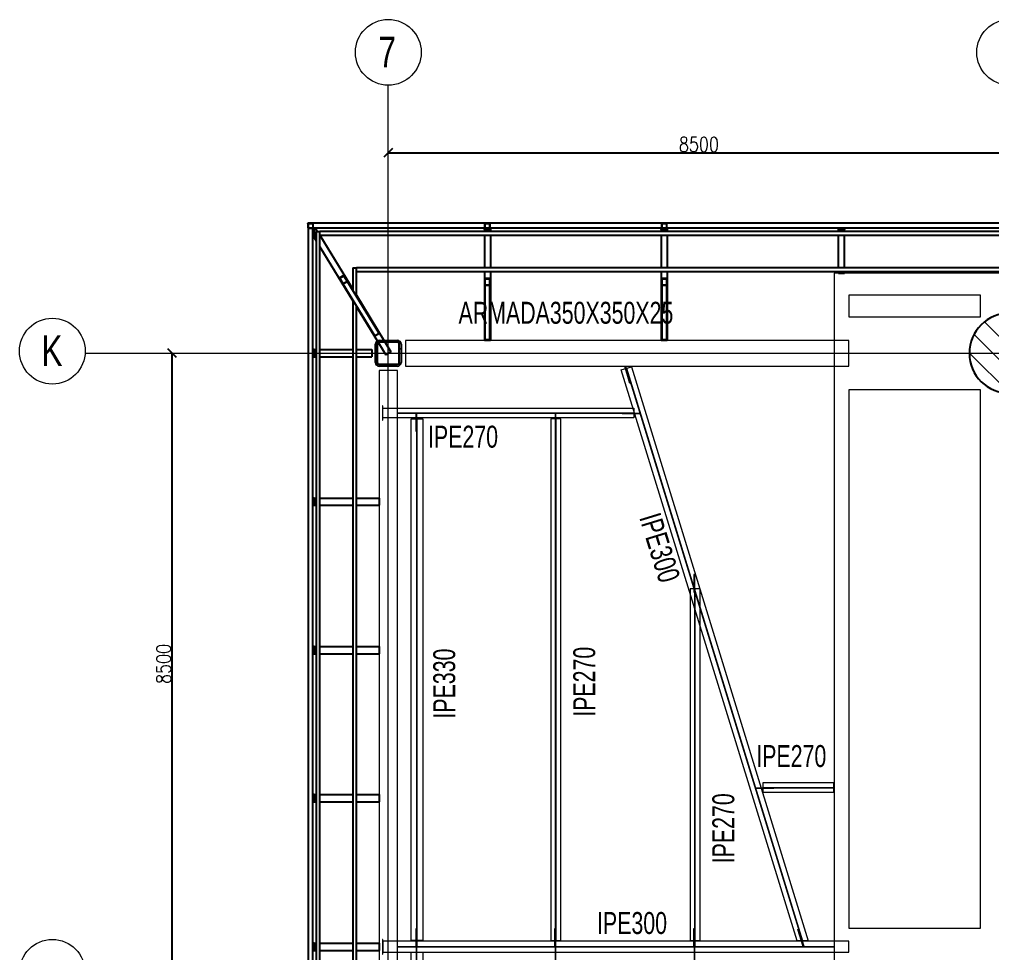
# Model space of a CAD drawing. Header units: millimetres. Extents: x -899 to 76352, y -21218 to 30068.
# Drawn here: x -899 to 12399, y 17300 to 30068 of the extents above; entities that cross this region are included whole.
import ezdxf

# ---------------------------------------------------------------- set-up
doc = ezdxf.new("R2010")
doc.units = ezdxf.units.MM
doc.header["$LTSCALE"] = 0.9
doc.linetypes.add('Grid Line', pattern=[3.33375, 1.905, -0.47625, 0.47625, -0.47625])
for name, color, linetype, lineweight in [('0-2', 250, 'Continuous', 5), ('A_ALMA', 255, 'Continuous', 5), ('E_COLUMNAS', 1, 'Continuous', 18), ('E_COLUMNAS-1', 254, 'Continuous', 25), ('E_COLUMNAS-2', 1, 'Continuous', 9), ('E_COLUMNAS-3', 1, 'Continuous', 35), ('E_COLUMNAS-4', 1, 'Continuous', 25), ('E_EJES', 8, 'Continuous', 9), ('E_EJES-1', 8, 'Grid Line', 9), ('E_TEXTO', 3, 'Continuous', 9), ('E_VIGAS', 5, 'Continuous', 9), ('E_VIGAS-1', 5, 'Continuous', 25), ('E_VIGAS-2', 10, 'Continuous', 25), ('E_VIGAS-3', 5, 'Continuous', 25), ('P-PLATINA', 6, 'Continuous', 15), ('S-COLS-HDLN-1', 52, 'Continuous', 9), ('VIGAS_HCB', 253, 'Continuous', 15)]:
    doc.layers.add(name, color=color, linetype=linetype, lineweight=lineweight)
doc.layers.add('COTAS', color=8, linetype='Continuous')
doc.styles.add('Arial Narrow', font='', dxfattribs={"width": 0.85, "height": 0.3})
doc.styles.add('CNI_COTAS', font='romans.shx', dxfattribs={"width": 0.8})
doc.styles.add('Swis721 LtCn BT', font='swisscl.ttf', dxfattribs={"height": 0.42})
doc.styles.get('Arial Narrow').set_extended_font_data('Arial Narrow')
doc.dimstyles.new('1.5', dxfattribs={"dimscale": 0, "dimtxt": 200, "dimasz": 120, "dimexe": 4, "dimexo": 4, "dimgap": 15, "dimtad": 1, "dimdec": 0, "dimzin": 4, "dimdsep": 46, "dimtxsty": 'CNI_COTAS', "dimblk": 'OBLIQUE', "dimcen": -0.09, "dimclrd": 256, "dimclrt": 3, "dimadec": 0, "dimazin": 0, "dimtfac": 1, "dimtdec": 0, "dimtmove": 2, "dimatfit": 0, "dimldrblk": 'OBLIQUE', "dimfxl": 0.05, "dimtolj": 1, "dimtzin": 0, "dimarcsym": 0})
pattern_1 = [(45, (0, 0), (-0.3768879, 0.3768879), []), (45, (0, 0.571), (-0.3768879, 0.3768879), [])]

# ---------------------------------------------------------------- blocks, each defined once
blk = doc.blocks.new('EST_SFM_VIGA-METALICA-SECCION-C - EST_SFM_VIGA-METALICA-UPN160-1604346-PLANTA TIPO PISO 18 A PISO 23')
at = {"layer": 'E_VIGAS-1'}
for p, q in [((-35.18, 0.012), (-35.18, 0.018)), ((-35.174, 0.018), (-35.18, 0.018)), ((-32.755, 0.018), (-35.116, 0.018)), ((-30.335, 0.018), (-32.697, 0.018)), ((30.11, 0.018), (-30.277, 0.018)), ((-35.178, -0.047), (-35.112, -0.047)), ((-35.11, -0.047), (-32.761, -0.047)), ((-32.76, -0.047), (-32.693, -0.047)), ((-32.692, -0.047), (-30.341, -0.047)), ((-30.34, -0.047), (-30.273, -0.047)), ((-30.272, -0.047), (30.104, -0.047))]:
    blk.add_line(p, q, dxfattribs=at)
blk = doc.blocks.new('EST_SFM_VIGA-METALICA-SECCION-C - EST_SFM_VIGA-METALICA-UPN160-1602621-PLANTA TIPO PISO 18 A PISO 23')
at = {"layer": 'E_VIGAS-1'}
for p, q in [((-14.46, -0.016), (-14.46, 0.047)), ((-14.457, 0.047), (-14.46, 0.047)), ((14.466, 0.047), (-14.455, 0.047)), ((14.471, 0.047), (14.468, 0.047)), ((14.471, 0.047), (14.471, -0.016)), ((-14.46, -0.018), (14.471, -0.018))]:
    blk.add_line(p, q, dxfattribs=at)
blk = doc.blocks.new('EST_SFM_VIGA-METALICA-SECCION-C - EST_SFM_VIGA-METALICA-UPN100-1529610-PLANTA TIPO PISO 18 A PISO 23')
at = {"layer": 'E_VIGAS-2'}
for p, q in [((-14.442, -0.018), (-14.442, 0.032)), ((14.393, 0.032), (-14.441, 0.032)), ((14.393, 0.032), (14.393, -0.018)), ((-14.442, -0.018), (14.393, -0.018))]:
    blk.add_line(p, q, dxfattribs=at)
blk = doc.blocks.new('EST_SFM_VIGA-METALICA-SECCION-C - EST_SFM_VIGA-METALICA-UPN100-1529678-PLANTA TIPO PISO 18 A PISO 23')
at = {"layer": 'E_VIGAS-2'}
for p, q in [((-13.943, -0.032), (-13.943, 0.018)), ((-13.556, 0.018), (-13.943, 0.018)), ((13.374, 0.018), (-13.422, 0.018)), ((13.894, 0.018), (13.507, 0.018)), ((13.894, 0.018), (13.894, -0.032)), ((-13.942, -0.032), (-13.638, -0.032)), ((-13.504, -0.032), (13.456, -0.032)), ((13.59, -0.032), (13.893, -0.032))]:
    blk.add_line(p, q, dxfattribs=at)
blk = doc.blocks.new('EST_SFM_VIGA-METALICA-SECCION-C - EST_SFM_VIGA-METALICA-UPN100-1526554-PLANTA TIPO PISO 18 A PISO 23')
at = {"layer": 'E_VIGAS-2'}
for p, q in [((-34.929, -0.032), (-34.929, 0.018)), ((34.942, 0.018), (-34.929, 0.018)), ((-34.929, -0.032), (34.942, -0.032))]:
    blk.add_line(p, q, dxfattribs=at)
blk = doc.blocks.new('EST_SFM_VIGA-METALICA-SECCION-C - EST_SFM_VIGA-METALICA-UPN100-1526616-PLANTA TIPO PISO 18 A PISO 23')
at = {"layer": 'E_VIGAS-2'}
for p, q in [((-34.827, -0.018), (-34.827, 0.032)), ((34.044, 0.032), (-34.827, 0.032)), ((-34.827, -0.018), (34.044, -0.018))]:
    blk.add_line(p, q, dxfattribs=at)
blk = doc.blocks.new('EST_SCM_COLUMNA-METALICA-SECCION-CUADRADA - EST_SCM_COLUMNA-TUBULAR-CUADRADA_PTEØ_70x70 e_3mm-V28-PLANTA TIPO PISO 18 A PISO 23')
at = {"layer": 'E_COLUMNAS-1'}
for p, q in [((-0.035, 0.029), (-0.035, -0.029)), ((-0.032, -0.029), (-0.032, 0.029)), ((0.029, 0.035), (-0.029, 0.035)), ((-0.029, 0.032), (0.029, 0.032)), ((0.032, 0.029), (0.032, -0.029)), ((0.035, -0.029), (0.035, 0.029)), ((0.029, -0.032), (-0.029, -0.032)), ((-0.029, -0.035), (0.029, -0.035))]:
    blk.add_line(p, q, dxfattribs=at)
for centre, radius, start, end in [((-0.029, 0.029), 0.006, 90, 180), ((-0.029, 0.029), 0.003, 90, 180), ((0.029, 0.029), 0.006, 360, 90), ((0.029, 0.029), 0.003, 0, 90), ((-0.029, -0.029), 0.006, 180, 270), ((-0.029, -0.029), 0.003, 180, 270), ((0.029, -0.029), 0.003, 270, 360), ((0.029, -0.029), 0.006, 270, 360), ((0.029, -0.029), 0.006, 280, 350), ((0.029, -0.029), 0.003, 300, 330)]:
    blk.add_arc(centre, radius, start, end, dxfattribs=at)
blk = doc.blocks.new('EST_SCM_COLUMNA-METALICA-SECCION-CUADRADA - EST_SCM_COLUMNA-TUBULAR-CUADRADA_PTEØ_70x70 e_3mm-V33-PLANTA TIPO PISO 18 A PISO 23')
at = {"layer": 'E_COLUMNAS-2'}
h = blk.add_hatch(dxfattribs=at)
h.set_pattern_fill('FP_3', color=256, style=0, pattern_type=2)
h.set_pattern_definition([(135, (72.807, -167.908), (-0.15909903, -0.15909903), [])])
h.paths.add_polyline_path([(0.029, -0.035), (0.033, -0.033), (0.035, -0.029), (0.031, -0.031)])
h.paths.add_polyline_path([(-0.029, -0.035), (-0.031, -0.031), (-0.035, -0.029), (-0.033, -0.033)])
h.paths.add_polyline_path([(0.006, -0.035), (0.029, -0.035), (0.029, -0.032), (-0.029, -0.032), (-0.029, -0.035)])
h.paths.add_polyline_path([(-0.035, 0.029), (-0.031, 0.031), (-0.029, 0.035), (-0.033, 0.033)])
h.paths.add_polyline_path([(-0.035, -0.029), (-0.032, -0.029), (-0.032, 0.029), (-0.035, 0.029)])
h.paths.add_polyline_path([(0.035, 0.029), (0.033, 0.033), (0.029, 0.035), (0.031, 0.031)])
h.paths.add_polyline_path([(0.032, -0.029), (0.035, -0.029), (0.035, 0.029), (0.032, 0.029)])
h.paths.add_polyline_path([(0.006, 0.032), (0.029, 0.032), (0.029, 0.035), (-0.029, 0.035), (-0.029, 0.032)])
at = {"layer": 'E_COLUMNAS-1'}
for p, q in [((-0.035, 0.029), (-0.035, -0.029)), ((-0.032, -0.029), (-0.032, 0.029)), ((0.029, 0.035), (-0.029, 0.035)), ((-0.029, 0.032), (0.029, 0.032)), ((0.032, 0.029), (0.032, -0.029)), ((0.035, -0.029), (0.035, 0.029)), ((0.029, -0.032), (-0.029, -0.032)), ((-0.029, -0.035), (0.029, -0.035))]:
    blk.add_line(p, q, dxfattribs=at)
for centre, radius, start, end in [((-0.029, 0.029), 0.006, 90, 180), ((-0.029, 0.029), 0.003, 90, 180), ((0.029, 0.029), 0.006, 360, 90), ((0.029, 0.029), 0.003, 0, 90), ((-0.029, -0.029), 0.006, 180, 270), ((-0.029, -0.029), 0.006, 190, 270), ((-0.029, -0.029), 0.003, 180, 270), ((-0.029, -0.029), 0.003, 210, 270), ((0.029, -0.029), 0.003, 270, 360), ((0.029, -0.029), 0.006, 270, 360), ((0.029, -0.029), 0.006, 270, 350), ((0.029, -0.029), 0.003, 270, 330)]:
    blk.add_arc(centre, radius, start, end, dxfattribs=at)
blk = doc.blocks.new('EST_SCM_COLUMNA-METALICA-SECCION-CUADRADA - EST_SCM_COLUMNA-TUBULAR-CUADRADA_PTEØ_70x70 e_3mm-V34-PLANTA TIPO PISO 18 A PISO 23')
at = {"layer": 'E_COLUMNAS-1'}
for p, q in [((-0.035, 0.029), (-0.035, -0.029)), ((-0.032, -0.029), (-0.032, 0.029)), ((0.029, 0.035), (-0.029, 0.035)), ((-0.029, 0.032), (0.029, 0.032)), ((0.032, 0.029), (0.032, -0.029)), ((0.035, -0.029), (0.035, 0.029)), ((0.029, -0.032), (-0.029, -0.032)), ((-0.029, -0.035), (0.029, -0.035))]:
    blk.add_line(p, q, dxfattribs=at)
for centre, radius, start, end in [((-0.029, 0.029), 0.006, 90, 180), ((-0.029, 0.029), 0.003, 90, 180), ((0.029, 0.029), 0.006, 360, 90), ((0.029, 0.029), 0.003, 0, 90), ((-0.029, -0.029), 0.006, 180, 270), ((-0.029, -0.029), 0.006, 190, 270), ((-0.029, -0.029), 0.003, 180, 270), ((-0.029, -0.029), 0.003, 210, 270), ((0.029, -0.029), 0.003, 270, 360), ((0.029, -0.029), 0.006, 270, 360), ((0.029, -0.029), 0.006, 270, 350), ((0.029, -0.029), 0.003, 270, 330)]:
    blk.add_arc(centre, radius, start, end, dxfattribs=at)
blk = doc.blocks.new('DCTIB_CNI_EST_MOD-1A-FAC_0001_rvt-2-PLANTA TIPO PISO 18 A PISO 23')
at = {"layer": 'E_VIGAS'}
h = blk.add_hatch(dxfattribs=at)
h.set_pattern_fill('FP_2', color=256, style=0, pattern_type=2)
h.set_pattern_definition(pattern_1)
h.paths.add_polyline_path([(-74.778, 167.111), (-74.723, 167.145), (-74.724, 167.146), (-74.779, 167.113)])
h.paths.add_polyline_path([(-74.782, 167.113), (-74.781, 167.114), (-74.792, 167.129)])
h.paths.add_polyline_path([(-74.724, 167.149), (-74.723, 167.15), (-74.769, 167.223)])
h.paths.add_polyline_path([(-74.826, 167.191), (-74.771, 167.224), (-74.772, 167.226), (-74.827, 167.193)])
h = blk.add_hatch(dxfattribs=at)
h.set_pattern_fill('FP_2', color=256, style=0, pattern_type=2)
h.set_pattern_definition(pattern_1)
h.paths.add_polyline_path([(-72.775, 167.094), (-72.775, 167.096), (-72.839, 167.096), (-72.839, 167.094), (-72.801, 167.094)])
h.paths.add_polyline_path([(-72.775, 167.182), (-72.775, 167.184), (-72.839, 167.184), (-72.839, 167.182), (-72.801, 167.182)])
at = {"layer": 'E_COLUMNAS-1'}
for centre, radius, start, end in [((-75.196, 167.879), 0.006, 280, 350), ((-75.196, 167.879), 0.006, 280, 350), ((-75.196, 167.879), 0.003, 300, 330), ((-75.196, 167.879), 0.003, 300, 330), ((-72.836, 167.879), 0.006, 190, 270), ((-72.836, 167.879), 0.006, 190, 270), ((-72.836, 167.879), 0.003, 210, 270), ((-72.836, 167.879), 0.003, 210, 270), ((-72.778, 167.879), 0.006, 270, 350), ((-72.778, 167.879), 0.006, 270, 350), ((-72.778, 167.879), 0.003, 270, 330), ((-72.778, 167.879), 0.003, 270, 330), ((-70.416, 167.879), 0.006, 190, 270), ((-70.416, 167.879), 0.006, 190, 270), ((-70.416, 167.879), 0.003, 210, 270), ((-70.416, 167.879), 0.003, 210, 270), ((-70.358, 167.879), 0.006, 270, 350), ((-70.358, 167.879), 0.006, 270, 350), ((-70.358, 167.879), 0.003, 270, 330), ((-70.358, 167.879), 0.003, 270, 330)]:
    blk.add_arc(centre, radius, start, end, dxfattribs=at)
at = {"layer": 'E_VIGAS-1'}
for p, q in [((-75.181, 167.84), (-75.178, 167.835)), ((-75.178, 167.826), (-75.181, 167.831)), ((-75.176, 167.859), (-75.176, 167.853)), ((-75.176, 167.853), (-75.176, 167.859)), ((-75.176, 167.859), (-75.147, 167.859)), ((-75.174, 167.865), (-75.175, 167.864)), ((-75.147, 167.858), (-75.175, 167.858)), ((-75.175, 167.858), (-75.175, 167.747)), ((-75.172, 167.87), (-75.173, 167.868)), ((-75.171, 167.875), (-75.171, 167.873)), ((-75.155, 167.859), (-75.166, 167.878)), ((-75.147, 167.858), (-75.13, 167.83)), ((-72.848, 167.858), (-72.848, 167.859)), ((-72.848, 167.859), (-72.82, 167.859)), ((-72.766, 167.858), (-72.848, 167.858)), ((-72.848, 167.858), (-72.848, 167.83)), ((-72.81, 167.876), (-72.81, 167.878)), ((-72.81, 167.864), (-72.81, 167.873)), ((-72.81, 167.859), (-72.81, 167.864)), ((-72.805, 167.878), (-72.805, 167.876)), ((-72.805, 167.873), (-72.805, 167.864)), ((-72.805, 167.864), (-72.805, 167.859)), ((-72.794, 167.859), (-72.766, 167.859)), ((-72.766, 167.859), (-72.766, 167.858)), ((-72.766, 167.858), (-72.766, 167.83)), ((-70.428, 167.858), (-70.428, 167.859)), ((-70.428, 167.859), (-70.4, 167.859)), ((-70.346, 167.858), (-70.428, 167.858)), ((-70.428, 167.858), (-70.428, 167.83)), ((-70.39, 167.876), (-70.39, 167.878)), ((-70.39, 167.864), (-70.39, 167.873)), ((-70.39, 167.859), (-70.39, 167.864)), ((-70.385, 167.878), (-70.385, 167.876)), ((-70.385, 167.873), (-70.385, 167.864)), ((-70.385, 167.864), (-70.385, 167.859)), ((-70.374, 167.859), (-70.346, 167.859)), ((-70.346, 167.859), (-70.346, 167.858)), ((-70.346, 167.858), (-70.346, 167.83)), ((-68.003, 167.859), (-67.975, 167.859)), ((-68.003, 167.858), (-68.003, 167.859)), ((-67.921, 167.858), (-68.003, 167.858)), ((-68.003, 167.83), (-68.003, 167.858)), ((-67.965, 167.864), (-67.965, 167.878)), ((-67.965, 167.859), (-67.965, 167.864)), ((-67.96, 167.878), (-67.96, 167.864)), ((-67.96, 167.864), (-67.96, 167.859)), ((-67.949, 167.859), (-67.921, 167.859)), ((-67.921, 167.859), (-67.921, 167.858)), ((-67.921, 167.83), (-67.921, 167.858)), ((-75.195, 167.791), (-75.176, 167.76)), ((-75.176, 167.749), (-75.176, 167.802)), ((-75.175, 167.747), (-75.147, 167.701)), ((-75.097, 167.777), (-74.647, 167.038)), ((-72.848, 167.78), (-72.848, 167.33)), ((-72.766, 167.78), (-72.766, 167.33)), ((-70.428, 167.78), (-70.428, 167.33)), ((-70.346, 167.78), (-70.346, 167.33)), ((-68.003, 167.33), (-68.003, 167.78)), ((-67.921, 167.33), (-67.921, 167.78)), ((-75.097, 167.619), (-74.647, 166.88)), ((-74.828, 167.188), (-74.782, 167.113)), ((-74.772, 167.226), (-74.827, 167.193)), ((-74.826, 167.191), (-74.771, 167.224)), ((-74.826, 167.188), (-74.822, 167.181)), ((-74.781, 167.114), (-74.826, 167.188)), ((-74.765, 167.216), (-74.769, 167.223)), ((-74.769, 167.223), (-74.724, 167.149)), ((-74.723, 167.15), (-74.768, 167.224)), ((-72.848, 167.28), (-72.848, 166.337)), ((-72.842, 167.18), (-72.842, 167.098)), ((-72.841, 167.18), (-72.841, 167.172)), ((-72.841, 167.098), (-72.841, 167.18)), ((-72.775, 167.184), (-72.839, 167.184)), ((-72.839, 167.182), (-72.775, 167.182)), ((-72.774, 167.172), (-72.774, 167.18)), ((-72.774, 167.18), (-72.774, 167.098)), ((-72.772, 167.098), (-72.772, 167.18)), ((-72.766, 167.28), (-72.766, 166.337)), ((-70.428, 167.28), (-70.428, 166.337)), ((-70.422, 167.18), (-70.422, 167.098)), ((-70.421, 167.18), (-70.421, 167.172)), ((-70.421, 167.098), (-70.421, 167.18)), ((-70.355, 167.184), (-70.419, 167.184)), ((-70.419, 167.182), (-70.355, 167.182)), ((-70.354, 167.172), (-70.354, 167.18)), ((-70.354, 167.18), (-70.354, 167.098)), ((-70.352, 167.098), (-70.352, 167.18)), ((-70.346, 167.28), (-70.346, 166.337)), ((-68.003, 167.252), (-68.003, 167.28)), ((-67.921, 167.252), (-68.003, 167.252)), ((-67.921, 167.252), (-67.921, 167.28)), ((-74.782, 167.113), (-74.35, 166.404)), ((-74.781, 167.114), (-74.779, 167.111)), ((-74.724, 167.146), (-74.779, 167.113)), ((-74.778, 167.111), (-74.723, 167.145)), ((-74.722, 167.146), (-74.724, 167.149)), ((-74.29, 166.44), (-74.723, 167.15)), ((-72.842, 167.098), (-72.842, 166.357)), ((-72.841, 167.098), (-72.841, 167.094)), ((-72.775, 167.096), (-72.839, 167.096)), ((-72.839, 167.094), (-72.775, 167.094)), ((-72.774, 167.094), (-72.774, 167.098)), ((-72.772, 166.357), (-72.772, 167.098)), ((-70.422, 167.098), (-70.422, 166.357)), ((-70.421, 167.098), (-70.421, 167.094)), ((-70.355, 167.096), (-70.419, 167.096)), ((-70.419, 167.094), (-70.355, 167.094)), ((-70.354, 167.094), (-70.354, 167.098)), ((-70.352, 166.357), (-70.352, 167.098)), ((-74.597, 166.956), (-74.127, 166.184)), ((-74.597, 166.798), (-74.197, 166.141)), ((-74.346, 166.402), (-74.291, 166.435)), ((-72.839, 166.353), (-72.775, 166.353)), ((-70.419, 166.353), (-70.355, 166.353)), ((-72.766, 166.337), (-72.848, 166.337)), ((-70.346, 166.337), (-70.428, 166.337)), ((-75.177, 166.212), (-75.195, 166.212)), ((-75.195, 166.165), (-75.181, 166.165)), ((-75.181, 166.16), (-75.195, 166.16)), ((-75.195, 166.112), (-75.177, 166.112)), ((-75.181, 166.165), (-75.176, 166.165)), ((-75.181, 166.165), (-75.176, 166.165)), ((-75.177, 166.165), (-75.181, 166.165)), ((-75.176, 166.16), (-75.181, 166.16)), ((-75.181, 166.16), (-75.177, 166.16)), ((-75.176, 166.16), (-75.181, 166.16)), ((-75.177, 166.175), (-75.177, 166.212)), ((-75.177, 166.212), (-75.175, 166.212)), ((-75.177, 166.112), (-75.177, 166.15)), ((-75.175, 166.112), (-75.177, 166.112)), ((-75.175, 166.112), (-75.175, 166.212)), ((-75.175, 166.212), (-75.147, 166.212)), ((-75.175, 166.212), (-75.175, 166.112)), ((-75.175, 166.112), (-75.147, 166.112)), ((-75.097, 166.212), (-74.647, 166.212)), ((-75.097, 166.112), (-74.647, 166.112)), ((-74.597, 166.212), (-74.388, 166.212)), ((-74.597, 166.112), (-74.388, 166.112)), ((-74.388, 166.212), (-74.388, 166.112)), ((-74.127, 166.184), (-74.197, 166.141)), ((-75.177, 164.182), (-75.195, 164.182)), ((-75.195, 164.135), (-75.181, 164.135)), ((-75.181, 164.13), (-75.195, 164.13)), ((-75.181, 164.135), (-75.176, 164.135)), ((-75.181, 164.135), (-75.176, 164.135)), ((-75.177, 164.135), (-75.181, 164.135)), ((-75.176, 164.13), (-75.181, 164.13)), ((-75.181, 164.13), (-75.177, 164.13)), ((-75.176, 164.13), (-75.181, 164.13)), ((-75.177, 164.145), (-75.177, 164.182)), ((-75.177, 164.182), (-75.175, 164.182)), ((-75.177, 164.082), (-75.177, 164.12)), ((-75.175, 164.082), (-75.175, 164.182)), ((-75.175, 164.182), (-75.147, 164.182)), ((-75.175, 164.182), (-75.175, 164.082)), ((-75.076, 164.182), (-74.647, 164.182)), ((-74.597, 164.182), (-74.287, 164.182)), ((-74.287, 164.182), (-74.287, 164.082)), ((-75.195, 164.082), (-75.177, 164.082)), ((-75.175, 164.082), (-75.177, 164.082)), ((-75.175, 164.082), (-75.147, 164.082)), ((-75.075, 164.082), (-74.647, 164.082)), ((-74.597, 164.082), (-74.287, 164.082)), ((-75.177, 162.152), (-75.195, 162.152)), ((-75.195, 162.105), (-75.181, 162.105)), ((-75.181, 162.1), (-75.195, 162.1)), ((-75.181, 162.105), (-75.176, 162.105)), ((-75.181, 162.105), (-75.176, 162.105)), ((-75.177, 162.105), (-75.181, 162.105)), ((-75.176, 162.1), (-75.181, 162.1)), ((-75.181, 162.1), (-75.177, 162.1)), ((-75.176, 162.1), (-75.181, 162.1)), ((-75.177, 162.115), (-75.177, 162.152)), ((-75.177, 162.152), (-75.175, 162.152)), ((-75.175, 162.052), (-75.175, 162.152)), ((-75.175, 162.152), (-75.147, 162.152)), ((-75.175, 162.152), (-75.175, 162.052)), ((-75.097, 162.152), (-74.647, 162.152)), ((-74.597, 162.152), (-74.287, 162.152)), ((-74.287, 162.152), (-74.287, 162.052)), ((-75.195, 162.052), (-75.177, 162.052)), ((-75.177, 162.052), (-75.177, 162.09)), ((-75.175, 162.052), (-75.177, 162.052)), ((-75.175, 162.052), (-75.147, 162.052)), ((-75.097, 162.052), (-74.647, 162.052)), ((-74.597, 162.052), (-74.287, 162.052)), ((-75.177, 160.123), (-75.195, 160.123)), ((-75.177, 160.085), (-75.177, 160.123)), ((-75.177, 160.123), (-75.175, 160.123)), ((-75.175, 160.023), (-75.175, 160.123)), ((-75.175, 160.123), (-75.147, 160.123)), ((-75.175, 160.123), (-75.175, 160.023)), ((-75.097, 160.123), (-74.647, 160.123)), ((-74.597, 160.123), (-74.287, 160.123)), ((-74.287, 160.123), (-74.287, 160.023)), ((-75.195, 160.075), (-75.181, 160.075)), ((-75.181, 160.07), (-75.195, 160.07)), ((-75.195, 160.023), (-75.177, 160.023)), ((-75.181, 160.075), (-75.176, 160.075)), ((-75.181, 160.075), (-75.176, 160.075)), ((-75.177, 160.075), (-75.181, 160.075)), ((-75.176, 160.07), (-75.181, 160.07)), ((-75.181, 160.07), (-75.177, 160.07)), ((-75.176, 160.07), (-75.181, 160.07)), ((-75.177, 160.023), (-75.177, 160.06)), ((-75.175, 160.023), (-75.177, 160.023)), ((-75.175, 160.023), (-75.147, 160.023)), ((-75.097, 160.023), (-74.647, 160.023)), ((-74.597, 160.023), (-74.287, 160.023)), ((-75.177, 158.093), (-75.195, 158.093)), ((-75.195, 158.045), (-75.181, 158.045)), ((-75.181, 158.04), (-75.195, 158.04)), ((-75.195, 157.993), (-75.177, 157.993)), ((-75.181, 158.045), (-75.176, 158.045)), ((-75.181, 158.045), (-75.176, 158.045)), ((-75.177, 158.045), (-75.181, 158.045)), ((-75.176, 158.04), (-75.181, 158.04)), ((-75.181, 158.04), (-75.177, 158.04)), ((-75.176, 158.04), (-75.181, 158.04)), ((-75.177, 158.055), (-75.177, 158.093)), ((-75.177, 158.093), (-75.175, 158.093)), ((-75.177, 157.993), (-75.177, 158.03)), ((-75.175, 157.993), (-75.177, 157.993)), ((-75.175, 157.993), (-75.175, 158.093)), ((-75.175, 158.093), (-75.147, 158.093)), ((-75.175, 158.093), (-75.175, 157.993)), ((-75.175, 157.993), (-75.147, 157.993)), ((-75.097, 158.093), (-74.647, 158.093)), ((-75.097, 157.993), (-74.647, 157.993)), ((-74.597, 158.093), (-74.287, 158.093)), ((-74.597, 157.993), (-74.287, 157.993)), ((-74.287, 158.093), (-74.287, 157.993))]:
    blk.add_line(p, q, dxfattribs=at)
at = {"layer": 'E_VIGAS-1', "flags": 128}
for points in [[(-75.195, 167.863), (-75.191, 167.857), (-75.186, 167.848), (-75.181, 167.84)], [(-75.181, 167.831), (-75.186, 167.838), (-75.191, 167.847), (-75.195, 167.854)], [(-75.17, 167.878), (-75.171, 167.874), (-75.172, 167.869), (-75.175, 167.864), (-75.178, 167.861), (-75.182, 167.857), (-75.186, 167.855), (-75.19, 167.854)], [(-75.147, 167.859), (-75.147, 167.858), (-75.147, 167.858)], [(-75.175, 167.747), (-75.176, 167.747), (-75.176, 167.749)], [(-74.827, 167.193), (-74.828, 167.192), (-74.828, 167.192), (-74.828, 167.191), (-74.828, 167.19), (-74.828, 167.189), (-74.828, 167.188), (-74.828, 167.188)], [(-74.826, 167.188), (-74.826, 167.189), (-74.827, 167.189), (-74.827, 167.19), (-74.827, 167.19), (-74.826, 167.19), (-74.826, 167.191), (-74.826, 167.191)], [(-74.768, 167.224), (-74.768, 167.225), (-74.769, 167.225), (-74.77, 167.226), (-74.77, 167.226), (-74.771, 167.226), (-74.772, 167.226), (-74.772, 167.226)], [(-74.771, 167.224), (-74.771, 167.224), (-74.771, 167.224), (-74.771, 167.224), (-74.77, 167.224), (-74.77, 167.224), (-74.77, 167.224), (-74.769, 167.224), (-74.769, 167.223)], [(-72.839, 167.184), (-72.84, 167.184), (-72.84, 167.184), (-72.841, 167.183), (-72.841, 167.183), (-72.842, 167.182), (-72.842, 167.181), (-72.842, 167.18)], [(-72.841, 167.18), (-72.841, 167.181), (-72.84, 167.181), (-72.84, 167.182), (-72.84, 167.182), (-72.84, 167.182), (-72.839, 167.182), (-72.839, 167.182)], [(-72.772, 167.18), (-72.772, 167.181), (-72.772, 167.182), (-72.773, 167.183), (-72.773, 167.183), (-72.774, 167.184), (-72.774, 167.184), (-72.775, 167.184)], [(-72.775, 167.182), (-72.775, 167.182), (-72.774, 167.182), (-72.774, 167.182), (-72.774, 167.182), (-72.774, 167.181), (-72.774, 167.181), (-72.774, 167.18)], [(-70.419, 167.184), (-70.42, 167.184), (-70.42, 167.184), (-70.421, 167.183), (-70.421, 167.183), (-70.422, 167.182), (-70.422, 167.181), (-70.422, 167.18)], [(-70.421, 167.18), (-70.421, 167.181), (-70.42, 167.181), (-70.42, 167.182), (-70.42, 167.182), (-70.42, 167.182), (-70.419, 167.182), (-70.419, 167.182)], [(-70.352, 167.18), (-70.352, 167.181), (-70.352, 167.182), (-70.353, 167.183), (-70.353, 167.183), (-70.354, 167.184), (-70.354, 167.184), (-70.355, 167.184)], [(-70.355, 167.182), (-70.355, 167.182), (-70.354, 167.182), (-70.354, 167.182), (-70.354, 167.182), (-70.354, 167.181), (-70.354, 167.181), (-70.354, 167.18)], [(-74.782, 167.113), (-74.782, 167.113), (-74.781, 167.112), (-74.78, 167.112), (-74.78, 167.111), (-74.779, 167.111), (-74.778, 167.111), (-74.778, 167.111)], [(-74.779, 167.113), (-74.779, 167.113), (-74.779, 167.113), (-74.78, 167.113), (-74.78, 167.113), (-74.78, 167.113), (-74.781, 167.114), (-74.781, 167.114)], [(-74.724, 167.149), (-74.724, 167.149), (-74.724, 167.148), (-74.723, 167.148), (-74.724, 167.147), (-74.724, 167.147), (-74.724, 167.147), (-74.724, 167.146)], [(-74.723, 167.145), (-74.722, 167.145), (-74.722, 167.146), (-74.722, 167.146), (-74.722, 167.147), (-74.722, 167.148), (-74.722, 167.149), (-74.723, 167.15)], [(-72.842, 167.098), (-72.842, 167.097), (-72.842, 167.096), (-72.841, 167.095), (-72.841, 167.095), (-72.84, 167.094), (-72.84, 167.094), (-72.839, 167.094)], [(-72.839, 167.096), (-72.839, 167.096), (-72.84, 167.096), (-72.84, 167.096), (-72.84, 167.096), (-72.84, 167.097), (-72.841, 167.097), (-72.841, 167.098)], [(-72.775, 167.094), (-72.774, 167.094), (-72.774, 167.094), (-72.773, 167.095), (-72.773, 167.095), (-72.772, 167.096), (-72.772, 167.097), (-72.772, 167.098)], [(-72.774, 167.098), (-72.774, 167.097), (-72.774, 167.097), (-72.774, 167.096), (-72.774, 167.096), (-72.774, 167.096), (-72.775, 167.096), (-72.775, 167.096)], [(-70.422, 167.098), (-70.422, 167.097), (-70.422, 167.096), (-70.421, 167.095), (-70.421, 167.095), (-70.42, 167.094), (-70.42, 167.094), (-70.419, 167.094)], [(-70.419, 167.096), (-70.419, 167.096), (-70.42, 167.096), (-70.42, 167.096), (-70.42, 167.096), (-70.42, 167.097), (-70.421, 167.097), (-70.421, 167.098)], [(-70.355, 167.094), (-70.354, 167.094), (-70.354, 167.094), (-70.353, 167.095), (-70.353, 167.095), (-70.352, 167.096), (-70.352, 167.097), (-70.352, 167.098)], [(-70.354, 167.098), (-70.354, 167.097), (-70.354, 167.097), (-70.354, 167.096), (-70.354, 167.096), (-70.354, 167.096), (-70.355, 167.096), (-70.355, 167.096)], [(-74.346, 166.402), (-74.346, 166.402), (-74.347, 166.402), (-74.348, 166.402), (-74.348, 166.402), (-74.349, 166.403), (-74.35, 166.403), (-74.35, 166.404)], [(-74.29, 166.44), (-74.29, 166.44), (-74.29, 166.439), (-74.29, 166.438), (-74.29, 166.437), (-74.29, 166.436), (-74.29, 166.436), (-74.291, 166.435)], [(-72.842, 166.357), (-72.842, 166.356), (-72.842, 166.355), (-72.841, 166.355), (-72.841, 166.354), (-72.84, 166.354), (-72.84, 166.353), (-72.839, 166.353)], [(-72.775, 166.353), (-72.774, 166.353), (-72.774, 166.354), (-72.773, 166.354), (-72.773, 166.355), (-72.772, 166.355), (-72.772, 166.356), (-72.772, 166.357)], [(-70.422, 166.357), (-70.422, 166.356), (-70.422, 166.355), (-70.421, 166.355), (-70.421, 166.354), (-70.42, 166.354), (-70.42, 166.353), (-70.419, 166.353)], [(-70.355, 166.353), (-70.354, 166.353), (-70.354, 166.354), (-70.353, 166.354), (-70.353, 166.355), (-70.352, 166.355), (-70.352, 166.356), (-70.352, 166.357)]]:
    blk.add_lwpolyline(points, dxfattribs=at)
at = {"layer": 'E_VIGAS-1'}
for points, knots in [([(-75.181, 167.84), (-75.181, 167.84), (-75.181, 167.839), (-75.18, 167.839), (-75.18, 167.838), (-75.179, 167.838), (-75.179, 167.838), (-75.179, 167.838), (-75.178, 167.838), (-75.178, 167.838), (-75.178, 167.839), (-75.178, 167.839), (-75.177, 167.84), (-75.177, 167.84), (-75.177, 167.84), (-75.177, 167.84), (-75.177, 167.84), (-75.177, 167.841), (-75.177, 167.841), (-75.177, 167.842), (-75.177, 167.842), (-75.177, 167.843), (-75.177, 167.843), (-75.177, 167.843), (-75.177, 167.843), (-75.177, 167.844), (-75.177, 167.844), (-75.177, 167.845), (-75.176, 167.846), (-75.176, 167.847), (-75.176, 167.848), (-75.176, 167.85), (-75.176, 167.852), (-75.176, 167.853)], [0, 0, 0, 0, 0.071429, 0.142857, 0.160714, 0.178571, 0.214286, 0.25, 0.285714, 0.321429, 0.357143, 0.392857, 0.410714, 0.419643, 0.428571, 0.4375, 0.446429, 0.464286, 0.5, 0.535714, 0.553571, 0.5625, 0.571429, 0.580357, 0.589286, 0.607143, 0.642857, 0.678571, 0.714286, 0.75, 0.785714, 0.857143, 1, 1, 1, 1]), ([(-75.178, 167.838), (-75.178, 167.838), (-75.179, 167.838), (-75.179, 167.838), (-75.179, 167.838), (-75.18, 167.838), (-75.18, 167.839), (-75.181, 167.839), (-75.181, 167.84), (-75.181, 167.84)], [0.7142857, 0.7142857, 0.7142857, 0.7142857, 0.75, 0.7857143, 0.8214286, 0.8392857, 0.8571429, 0.9285714, 1, 1, 1, 1]), ([(-75.176, 167.802), (-75.176, 167.803), (-75.176, 167.807), (-75.177, 167.811), (-75.177, 167.815), (-75.178, 167.821), (-75.179, 167.826), (-75.181, 167.83), (-75.181, 167.831)], [0, 0, 0, 0, 0.142857, 0.285714, 0.428571, 0.571429, 0.857143, 1, 1, 1, 1]), ([(-75.176, 167.853), (-75.176, 167.852), (-75.176, 167.85), (-75.176, 167.848), (-75.176, 167.847), (-75.176, 167.846), (-75.177, 167.845), (-75.177, 167.844), (-75.177, 167.844), (-75.177, 167.843), (-75.177, 167.843), (-75.177, 167.843), (-75.177, 167.843)], [0, 0, 0, 0, 0.1428571, 0.2142857, 0.25, 0.2857143, 0.3214286, 0.3571429, 0.3928571, 0.4107143, 0.4196429, 0.4285714, 0.4285714, 0.4285714, 0.4285714]), ([(-72.82, 167.859), (-72.819, 167.859), (-72.818, 167.859), (-72.815, 167.859), (-72.813, 167.86), (-72.811, 167.86), (-72.81, 167.862), (-72.81, 167.863), (-72.81, 167.864)], [0, 0, 0, 0, 0.142857, 0.285714, 0.428571, 0.571429, 0.785714, 1, 1, 1, 1]), ([(-72.81, 167.864), (-72.81, 167.863), (-72.81, 167.862), (-72.812, 167.86), (-72.813, 167.86), (-72.815, 167.859), (-72.816, 167.859), (-72.817, 167.859), (-72.819, 167.859), (-72.82, 167.859)], [0, 0, 0, 0, 0.285714, 0.428571, 0.571429, 0.678571, 0.732143, 0.785714, 1, 1, 1, 1]), ([(-72.794, 167.859), (-72.795, 167.859), (-72.796, 167.859), (-72.799, 167.859), (-72.801, 167.86), (-72.803, 167.86), (-72.804, 167.862), (-72.805, 167.863), (-72.805, 167.864)], [0, 0, 0, 0, 0.142857, 0.285714, 0.428571, 0.571429, 0.785714, 1, 1, 1, 1]), ([(-72.805, 167.864), (-72.805, 167.863), (-72.804, 167.862), (-72.803, 167.86), (-72.801, 167.86), (-72.8, 167.859), (-72.799, 167.859), (-72.797, 167.859), (-72.795, 167.859), (-72.794, 167.859)], [0, 0, 0, 0, 0.285714, 0.428571, 0.571429, 0.678571, 0.732143, 0.785714, 1, 1, 1, 1]), ([(-70.4, 167.859), (-70.399, 167.859), (-70.398, 167.859), (-70.395, 167.859), (-70.393, 167.86), (-70.391, 167.86), (-70.39, 167.862), (-70.39, 167.863), (-70.39, 167.864)], [0, 0, 0, 0, 0.142857, 0.285714, 0.428571, 0.571429, 0.785714, 1, 1, 1, 1]), ([(-70.39, 167.864), (-70.39, 167.863), (-70.39, 167.862), (-70.392, 167.86), (-70.393, 167.86), (-70.395, 167.859), (-70.396, 167.859), (-70.397, 167.859), (-70.399, 167.859), (-70.4, 167.859)], [0, 0, 0, 0, 0.285714, 0.428571, 0.571429, 0.678571, 0.732143, 0.785714, 1, 1, 1, 1]), ([(-70.374, 167.859), (-70.375, 167.859), (-70.376, 167.859), (-70.379, 167.859), (-70.381, 167.86), (-70.383, 167.86), (-70.384, 167.862), (-70.385, 167.863), (-70.385, 167.864)], [0, 0, 0, 0, 0.142857, 0.285714, 0.428571, 0.571429, 0.785714, 1, 1, 1, 1]), ([(-70.385, 167.864), (-70.385, 167.863), (-70.384, 167.862), (-70.383, 167.86), (-70.381, 167.86), (-70.38, 167.859), (-70.379, 167.859), (-70.377, 167.859), (-70.375, 167.859), (-70.374, 167.859)], [0, 0, 0, 0, 0.285714, 0.428571, 0.571429, 0.678571, 0.732143, 0.785714, 1, 1, 1, 1]), ([(-67.965, 167.864), (-67.965, 167.863), (-67.965, 167.862), (-67.967, 167.86), (-67.968, 167.86), (-67.97, 167.859), (-67.971, 167.859), (-67.972, 167.859), (-67.974, 167.859), (-67.975, 167.859)], [0, 0, 0, 0, 0.285714, 0.428571, 0.571429, 0.678571, 0.732143, 0.785714, 1, 1, 1, 1]), ([(-67.975, 167.859), (-67.974, 167.859), (-67.973, 167.859), (-67.97, 167.859), (-67.968, 167.86), (-67.966, 167.86), (-67.965, 167.862), (-67.965, 167.863), (-67.965, 167.864)], [0, 0, 0, 0, 0.142857, 0.285714, 0.428571, 0.571429, 0.785714, 1, 1, 1, 1]), ([(-67.96, 167.864), (-67.96, 167.863), (-67.959, 167.862), (-67.958, 167.86), (-67.956, 167.86), (-67.955, 167.859), (-67.954, 167.859), (-67.952, 167.859), (-67.95, 167.859), (-67.949, 167.859)], [0, 0, 0, 0, 0.285714, 0.428571, 0.571429, 0.678571, 0.732143, 0.785714, 1, 1, 1, 1]), ([(-67.949, 167.859), (-67.95, 167.859), (-67.951, 167.859), (-67.954, 167.859), (-67.956, 167.86), (-67.958, 167.86), (-67.959, 167.862), (-67.96, 167.863), (-67.96, 167.864)], [0, 0, 0, 0, 0.142857, 0.285714, 0.428571, 0.571429, 0.785714, 1, 1, 1, 1]), ([(-75.181, 166.165), (-75.181, 166.165), (-75.18, 166.165), (-75.179, 166.166), (-75.178, 166.167), (-75.177, 166.168), (-75.177, 166.17), (-75.177, 166.171), (-75.177, 166.172), (-75.177, 166.174), (-75.177, 166.175)], [0, 0, 0, 0, 0.142857, 0.285714, 0.428571, 0.571429, 0.678571, 0.732143, 0.785714, 1, 1, 1, 1]), ([(-75.177, 166.15), (-75.177, 166.151), (-75.177, 166.152), (-75.177, 166.154), (-75.177, 166.156), (-75.178, 166.158), (-75.179, 166.159), (-75.181, 166.16), (-75.181, 166.16)], [0, 0, 0, 0, 0.142857, 0.285714, 0.428571, 0.571429, 0.785714, 1, 1, 1, 1]), ([(-75.181, 164.135), (-75.181, 164.135), (-75.18, 164.135), (-75.179, 164.136), (-75.178, 164.137), (-75.177, 164.138), (-75.177, 164.14), (-75.177, 164.141), (-75.177, 164.142), (-75.177, 164.144), (-75.177, 164.145)], [0, 0, 0, 0, 0.142857, 0.285714, 0.428571, 0.571429, 0.678571, 0.732143, 0.785714, 1, 1, 1, 1]), ([(-75.177, 164.12), (-75.177, 164.121), (-75.177, 164.122), (-75.177, 164.124), (-75.177, 164.126), (-75.178, 164.128), (-75.179, 164.129), (-75.181, 164.13), (-75.181, 164.13)], [0, 0, 0, 0, 0.142857, 0.285714, 0.428571, 0.571429, 0.785714, 1, 1, 1, 1]), ([(-75.181, 162.105), (-75.181, 162.105), (-75.18, 162.105), (-75.179, 162.106), (-75.178, 162.107), (-75.177, 162.108), (-75.177, 162.11), (-75.177, 162.111), (-75.177, 162.112), (-75.177, 162.114), (-75.177, 162.115)], [0, 0, 0, 0, 0.142857, 0.285714, 0.428571, 0.571429, 0.678571, 0.732143, 0.785714, 1, 1, 1, 1]), ([(-75.177, 162.09), (-75.177, 162.091), (-75.177, 162.092), (-75.177, 162.094), (-75.177, 162.096), (-75.178, 162.098), (-75.179, 162.099), (-75.181, 162.1), (-75.181, 162.1)], [0, 0, 0, 0, 0.142857, 0.285714, 0.428571, 0.571429, 0.785714, 1, 1, 1, 1]), ([(-75.181, 160.075), (-75.181, 160.075), (-75.18, 160.075), (-75.179, 160.076), (-75.178, 160.077), (-75.177, 160.079), (-75.177, 160.08), (-75.177, 160.081), (-75.177, 160.082), (-75.177, 160.084), (-75.177, 160.085)], [0, 0, 0, 0, 0.142857, 0.285714, 0.428571, 0.571429, 0.678571, 0.732143, 0.785714, 1, 1, 1, 1]), ([(-75.177, 160.06), (-75.177, 160.061), (-75.177, 160.062), (-75.177, 160.064), (-75.177, 160.066), (-75.178, 160.068), (-75.179, 160.069), (-75.181, 160.07), (-75.181, 160.07)], [0, 0, 0, 0, 0.142857, 0.285714, 0.428571, 0.571429, 0.785714, 1, 1, 1, 1]), ([(-75.181, 158.045), (-75.181, 158.045), (-75.18, 158.045), (-75.179, 158.046), (-75.178, 158.047), (-75.177, 158.049), (-75.177, 158.05), (-75.177, 158.051), (-75.177, 158.053), (-75.177, 158.054), (-75.177, 158.055)], [0, 0, 0, 0, 0.142857, 0.285714, 0.428571, 0.571429, 0.678571, 0.732143, 0.785714, 1, 1, 1, 1]), ([(-75.177, 158.03), (-75.177, 158.031), (-75.177, 158.032), (-75.177, 158.035), (-75.177, 158.036), (-75.178, 158.038), (-75.179, 158.039), (-75.181, 158.04), (-75.181, 158.04)], [0, 0, 0, 0, 0.142857, 0.285714, 0.428571, 0.571429, 0.785714, 1, 1, 1, 1])]:
    blk.add_open_spline(points, degree=3, knots=knots, dxfattribs=at)
for points in [[(-75.181, 167.831), (-75.18, 167.829), (-75.179, 167.826), (-75.178, 167.824)], [(-75.177, 167.815), (-75.177, 167.813), (-75.176, 167.809), (-75.176, 167.804), (-75.176, 167.802)], [(-75.176, 167.859), (-75.176, 167.859), (-75.176, 167.858), (-75.175, 167.858), (-75.175, 167.858)]]:
    blk.add_open_spline(points, degree=3, dxfattribs=at)
at = {"layer": 'E_VIGAS-2'}
for p, q in [((-75.097, 164.182), (-75.077, 164.182)), ((-75.097, 164.082), (-75.076, 164.082))]:
    blk.add_line(p, q, dxfattribs=at)
at = {"layer": 'E_COLUMNAS-1'}
for name, p in [('EST_SCM_COLUMNA-METALICA-SECCION-CUADRADA - EST_SCM_COLUMNA-TUBULAR-CUADRADA_PTEØ_70x70 e_3mm-V28-PLANTA TIPO PISO 18 A PISO 23', (-75.225, 167.908)), ('EST_SCM_COLUMNA-METALICA-SECCION-CUADRADA - EST_SCM_COLUMNA-TUBULAR-CUADRADA_PTEØ_70x70 e_3mm-V33-PLANTA TIPO PISO 18 A PISO 23', (-72.807, 167.908)), ('EST_SCM_COLUMNA-METALICA-SECCION-CUADRADA - EST_SCM_COLUMNA-TUBULAR-CUADRADA_PTEØ_70x70 e_3mm-V34-PLANTA TIPO PISO 18 A PISO 23', (-70.387, 167.908))]:
    blk.add_blockref(name, p, dxfattribs=at)
at = {"layer": 'E_VIGAS-1'}
for name, p in [('EST_SFM_VIGA-METALICA-SECCION-C - EST_SFM_VIGA-METALICA-UPN160-1604346-PLANTA TIPO PISO 18 A PISO 23', (-40.081, 167.925)), ('EST_SFM_VIGA-METALICA-SECCION-C - EST_SFM_VIGA-METALICA-UPN100-1526554-PLANTA TIPO PISO 18 A PISO 23', (-40.169, 167.812)), ('EST_SFM_VIGA-METALICA-SECCION-C - EST_SFM_VIGA-METALICA-UPN100-1526616-PLANTA TIPO PISO 18 A PISO 23', (-39.77, 167.298))]:
    blk.add_blockref(name, p, dxfattribs=at)
for name, p, rotation in [('EST_SFM_VIGA-METALICA-SECCION-C - EST_SFM_VIGA-METALICA-UPN160-1602621-PLANTA TIPO PISO 18 A PISO 23', (-75.242, 153.418), 270), ('EST_SFM_VIGA-METALICA-SECCION-C - EST_SFM_VIGA-METALICA-UPN100-1529610-PLANTA TIPO PISO 18 A PISO 23', (-75.13, 153.388), 269.9999999999999), ('EST_SFM_VIGA-METALICA-SECCION-C - EST_SFM_VIGA-METALICA-UPN100-1529678-PLANTA TIPO PISO 18 A PISO 23', (-74.615, 153.388), 270.0000000000001)]:
    blk.add_blockref(name, p, dxfattribs=dict(at, rotation=rotation))
blk = doc.blocks.new('EST_SCM_COLUMNA-METALICA-SECCION-CUADRADA - EST_SCM_COLUMNA-TUBULAR-CUADRADA_ARMADA_350X350X25-V51-PLANTA TIPO PISO 18 A PISO 23')
at = {"layer": 'S-COLS-HDLN-1'}
h = blk.add_hatch(dxfattribs=at)
h.set_pattern_fill('FP_23', color=256, style=0, pattern_type=2)
h.set_pattern_definition([(135, (74.162, -166.162), (-0.15909903, -0.15909903), [])])
h.paths.add_polyline_path([(-0.125, -0.175), (0.125, -0.175), (0.144, -0.171), (0.16, -0.16), (0.171, -0.144), (0.175, -0.125), (0.175, 0.125), (0.171, 0.144), (0.16, 0.16), (0.144, 0.171), (0.125, 0.175), (-0.125, 0.175), (-0.144, 0.171), (-0.16, 0.16), (-0.171, 0.144), (-0.175, 0.125), (-0.175, -0.125), (-0.171, -0.144), (-0.16, -0.16), (-0.144, -0.171)])
h.paths.add_polyline_path([(0.081, -0.15), (-0.125, -0.15), (-0.138, -0.147), (-0.147, -0.138), (-0.15, -0.125), (-0.15, 0.125), (-0.147, 0.137), (-0.138, 0.147), (-0.125, 0.15), (0.125, 0.15), (0.137, 0.147), (0.147, 0.137), (0.15, 0.125), (0.15, -0.125), (0.147, -0.138), (0.137, -0.147), (0.125, -0.15)])
at = {"layer": 'E_COLUMNAS-4'}
for p, q in [((-0.125, 0.175), (0.125, 0.175)), ((0.125, 0.15), (-0.125, 0.15)), ((-0.175, -0.125), (-0.175, 0.125)), ((-0.15, 0.125), (-0.15, -0.125)), ((0.15, -0.125), (0.15, 0.125)), ((0.175, 0.125), (0.175, -0.125)), ((-0.125, -0.15), (0.125, -0.15)), ((0.125, -0.175), (-0.125, -0.175))]:
    blk.add_line(p, q, dxfattribs=at)
for centre, radius, start, end in [((-0.125, 0.125), 0.05, 90, 180), ((-0.125, 0.125), 0.025, 90, 180), ((0.125, 0.125), 0.05, 0, 90), ((0.125, 0.125), 0.025, 360, 90), ((-0.125, -0.125), 0.05, 180, 270), ((-0.125, -0.125), 0.025, 180, 270), ((0.125, -0.125), 0.025, 270, 360), ((0.125, -0.125), 0.05, 270, 0)]:
    blk.add_arc(centre, radius, start, end, dxfattribs=at)
blk = doc.blocks.new('Grid - CNI_NOMBRE EJES-372759-PLANTA TIPO PISO 18 A PISO 23')
at = {"layer": 'E_EJES'}
blk.add_circle((0, 0), 0.003, dxfattribs=at)
blk = doc.blocks.new('EST_SCM_COLUMNA-SECCION-CIRCULAR - EST_SCM_COLUMNA-CONCRETO-CIRCULAR_Ø_110cm-1246219-_58_00m_N_E_-NIVEL-15 DOC')
at = {"layer": 'E_COLUMNAS'}
h = blk.add_hatch(dxfattribs=at)
h.set_pattern_fill('FP_15', color=256, style=0, pattern_type=2)
h.set_pattern_definition([(135, (65.662, -166.162), (-0.15909903, -0.15909903), [])])
h.paths.add_polyline_path([(0.041, -0.548), (0.122, -0.536), (0.201, -0.512), (0.275, -0.476), (0.343, -0.43), (0.403, -0.374), (0.454, -0.31), (0.496, -0.239), (0.526, -0.162), (0.544, -0.082), (0.55, 0), (0.544, 0.082), (0.526, 0.162), (0.492, 0.245), (0.454, 0.31), (0.402, 0.375), (0.343, 0.43), (0.275, 0.476), (0.201, 0.512), (0.122, 0.536), (0.041, 0.548), (-0.041, 0.548), (-0.122, 0.536), (-0.201, 0.512), (-0.275, 0.476), (-0.343, 0.43), (-0.403, 0.374), (-0.454, 0.31), (-0.496, 0.239), (-0.526, 0.162), (-0.544, 0.082), (-0.55, 0), (-0.544, -0.082), (-0.526, -0.162), (-0.496, -0.239), (-0.454, -0.31), (-0.403, -0.374), (-0.343, -0.43), (-0.275, -0.476), (-0.201, -0.512), (-0.122, -0.536), (-0.041, -0.548)])
at = {"layer": 'E_COLUMNAS-4'}
for start, end in [(0, 180), (180, 0)]:
    blk.add_arc((0, 0), 0.55, start, end, dxfattribs=at)
blk = doc.blocks.new('_Oblique')
at = {"color": 0, "linetype": 'ByBlock', "lineweight": -2}
blk.add_line((-0.5, -0.5), (0.5, 0.5), dxfattribs=at)
blk = doc.blocks.new('*D559')
at = {"layer": 'COTAS', "lineweight": -2, "transparency": 16777216}
blk.add_line((1189, 17000), (1189, 25500), dxfattribs=at)
at = {"layer": 'COTAS', "color": 0, "lineweight": -2, "transparency": 16777216}
for p, q in [((1193, 25500), (1193, 25500)), ((1193, 17000), (1193, 17000))]:
    blk.add_line(p, q, dxfattribs=at)
at = {"layer": 'Defpoints', "color": 0, "transparency": 16777216}
for p in [(1189, 25500), (1189, 25500), (1189, 17000)]:
    blk.add_point(p, dxfattribs=at)
at = {"layer": 'COTAS', "lineweight": -2, "transparency": 16777216, "xscale": 120, "yscale": 120, "zscale": 120}
for p, rotation in [((1189, 25500), 90), ((1189, 17000), 270)]:
    blk.add_blockref('_Oblique', p, dxfattribs=dict(at, rotation=rotation))
at = {"layer": 'COTAS', "color": 3, "transparency": 16777216, "insert": (1074, 21250), "char_height": 200, "attachment_point": 5, "rotation": 90, "style": 'CNI_COTAS'}
blk.add_mtext('\\A1;8500', dxfattribs=at)
blk = doc.blocks.new('*D560')
at = {"layer": 'COTAS', "lineweight": -2, "transparency": 16777216}
blk.add_line((4146, 28243), (12646, 28243), dxfattribs=at)
at = {"layer": 'Defpoints', "color": 0, "transparency": 16777216}
for p in [(4146, 28243), (12646, 28243), (12646, 28243)]:
    blk.add_point(p, dxfattribs=at)
at = {"layer": 'COTAS', "lineweight": -2, "transparency": 16777216, "xscale": 120, "yscale": 120, "zscale": 120, "rotation": 180}
blk.add_blockref('_Oblique', (4146, 28243), dxfattribs=at)
at = {"layer": 'COTAS', "lineweight": -2, "transparency": 16777216, "xscale": 120, "yscale": 120, "zscale": 120}
blk.add_blockref('_Oblique', (12646, 28243), dxfattribs=at)
at = {"layer": 'COTAS', "color": 3, "transparency": 16777216, "insert": (8396, 28358), "char_height": 200, "attachment_point": 5, "style": 'CNI_COTAS'}
blk.add_mtext('\\A1;8500', dxfattribs=at)

msp = doc.modelspace()

# ---------------------------------------------------------------- linework, layer by layer
at = {"layer": 'A_ALMA'}
for p, q in [((7399.9, 25292.1), (9806.3, 17461.8)), ((7406.7, 25294.2), (9813.7, 17461.8)), ((4282.2, 24685.9), (7503.5, 24685.9)), ((4282.2, 24679.3), (7503.5, 24679.3)), ((4535, 17465.2), (4535, 24607.6)), ((4542.5, 17465.2), (4542.5, 24607.6)), ((6435.4, 17465.1), (6435.4, 24604.7)), ((6442, 17465.1), (6442, 24604.7)), ((8337.9, 17465.2), (8337.9, 22277.6)), ((8344.5, 17465.2), (8344.5, 22277.6)), ((9276.2, 19560.9), (10237.2, 19560.9)), ((9276.2, 19554.3), (10237.2, 19554.3)), ((4282.2, 17383.7), (10237.2, 17383.7)), ((4282.2, 17376.6), (10237.2, 17376.6))]:
    msp.add_line(p, q, dxfattribs=at)
at = {"layer": 'E_EJES-1'}
for p, q in [((4146.2, -4725), (4146.2, 29167.6)), ((0, 25500), (75451.7, 25500))]:
    msp.add_line(p, q, dxfattribs=at)
at = {"layer": 'E_VIGAS', "color": 30, "true_color": 0xf26722}
for points in [[(10247.2, 26595.9), (10247.2, -1095.9), (66047.4, -1095.8), (66047.3, 26595.9)], [(12247.1, 26000), (12247.1, 26295.9), (10447.2, 26295.9), (10447.2, 26000)], [(4022.1, 235), (4272.1, 235), (4272.1, 25265), (4022.1, 25265)], [(12247.1, 25000), (10447.2, 25000), (10447.2, 17632.6), (12247.1, 17632.6)]]:
    msp.add_lwpolyline(points, close=True, dxfattribs=at)
at = {"layer": 'E_VIGAS-3'}
msp.add_line((10246.2, 26595.9), (10256, 26595.9), dxfattribs=at)
at = {"layer": 'P-PLATINA'}
for points in [[(7380.5, 25321.8), (7390, 25324.7), (7461.7, 25091.5), (7452.2, 25088.6)], [(4525, 24435.3), (4535, 24435.3), (4535, 24679.3), (4525, 24679.3)], [(6427.9, 24435.3), (6437.9, 24435.3), (6437.9, 24679.3), (6427.9, 24679.3)], [(7589.4, 24679.3), (7589.4, 24669.3), (7345.4, 24669.3), (7345.4, 24679.3)], [(8327.9, 22230.8), (8337.9, 22230.8), (8337.9, 22474.8), (8327.9, 22474.8)], [(9418.7, 19554.4), (9418.7, 19544.4), (9174.7, 19544.4), (9174.7, 19554.4)], [(9418.7, 19554.3), (9418.7, 19544.3), (9174.7, 19544.3), (9174.7, 19554.3)], [(4526, 17627.7), (4536, 17627.7), (4536, 17383.7), (4526, 17383.7)], [(6425.4, 17627.7), (6435.4, 17627.7), (6435.4, 17383.7), (6425.4, 17383.7)], [(8327.9, 17627.7), (8337.9, 17627.7), (8337.9, 17383.7), (8327.9, 17383.7)], [(9748.2, 17616.7), (9757.8, 17619.6), (9829.5, 17386.4), (9819.9, 17383.5)], [(4526, 17132.6), (4536, 17132.6), (4536, 17376.6), (4526, 17376.6)], [(6427.9, 17132.6), (6437.9, 17132.6), (6437.9, 17376.6), (6427.9, 17376.6)], [(8330.5, 17132.6), (8340.5, 17132.6), (8340.5, 17376.6), (8330.5, 17376.6)]]:
    msp.add_lwpolyline(points, close=True, dxfattribs=at)
at = {"layer": 'VIGAS_HCB'}
for points in [[(4382.2, 25325), (10447.2, 25325.5), (10447.2, 25675.5), (4382.2, 25675)], [(4072.2, 24750.1), (7503.5, 24750.1), (7503.5, 24615.1), (4072.2, 24615.1)], [(4618.7, 17465.2), (4458.7, 17465.2), (4458.7, 24604.7), (4618.7, 24604.7)], [(6371.2, 17465.1), (6506.2, 17465.1), (6506.2, 24604.7), (6371.2, 24604.7)], [(8276.2, 17465.2), (8411.2, 17465.2), (8411.2, 22277.6), (8276.2, 22277.6)], [(9276.2, 19625.1), (10237.2, 19625.1), (10237.2, 19490.1), (9276.2, 19490.1)], [(4072.2, 17305.2), (10447.2, 17305.2), (10447.2, 17455.2), (4072.2, 17455.2)], [(4618.7, 8207.6), (4458.7, 8207.6), (4458.7, 17305.2), (4618.7, 17305.2)]]:
    msp.add_lwpolyline(points, close=True, dxfattribs=at)
msp.add_lwpolyline([(7475, 25315.2), (9888.5, 17461.8), (9738.5, 17461.8), (7331.6, 25271.1), (7475, 25315.2)], dxfattribs=at)
at = {"layer": 'VIGAS_HCB', "color": 8}
for points in [[(4066.2, 24782.6), (4066.2, 24582.6), (4072.2, 24582.6), (4072.2, 24782.6)], [(4066.2, 17480.2), (4066.2, 17280.2), (4072.2, 17280.2), (4072.2, 17480.2)]]:
    msp.add_lwpolyline(points, close=True, dxfattribs=at)

# ---------------------------------------------------------------- block references
at = {"layer": '0-2', "xscale": 999.9999999999983, "yscale": 999.9999999999983, "zscale": 999.9999999999983}
msp.add_blockref('DCTIB_CNI_EST_MOD-1A-FAC_0001_rvt-2-PLANTA TIPO PISO 18 A PISO 23', (78308.3, -140662.4), dxfattribs=at)
at = {"layer": 'E_COLUMNAS-3'}
for name, p, xscale, yscale, zscale in [('EST_SCM_COLUMNA-SECCION-CIRCULAR - EST_SCM_COLUMNA-CONCRETO-CIRCULAR_Ø_110cm-1246219-_58_00m_N_E_-NIVEL-15 DOC', (12646.2, 25500), 1000, 1000, 1000), ('EST_SCM_COLUMNA-METALICA-SECCION-CUADRADA - EST_SCM_COLUMNA-TUBULAR-CUADRADA_ARMADA_350X350X25-V51-PLANTA TIPO PISO 18 A PISO 23', (4146.2, 25500), 999.9999999999983, 999.9999999999983, 999.9999999999983)]:
    msp.add_blockref(name, p, dxfattribs=dict(at, xscale=xscale, yscale=yscale, zscale=zscale))
at = {"layer": 'E_EJES', "xscale": 149999.9999999996, "yscale": 149999.9999999996, "zscale": 149999.9999999996}
for p in [(4146.2, 29617.6), (12646.2, 29617.6)]:
    msp.add_blockref('Grid - CNI_NOMBRE EJES-372759-PLANTA TIPO PISO 18 A PISO 23', p, dxfattribs=at)
at = {"layer": 'E_EJES', "xscale": 149999.9999999996, "yscale": 149999.9999999996, "zscale": 149999.9999999996, "rotation": 269.9999999999994}
for p in [(-449.1, 25529.2), (-449.1, 17029.2)]:
    msp.add_blockref('Grid - CNI_NOMBRE EJES-372759-PLANTA TIPO PISO 18 A PISO 23', p, dxfattribs=at)

# ---------------------------------------------------------------- texts
at = {"layer": 'E_EJES', "char_height": 420, "attachment_point": 1, "style": 'Swis721 LtCn BT'}
for s, insert, width in [('7', (4011.8, 29830.2), 312.658), ('K', (-596.9, 25745.9), 336.709)]:
    msp.add_mtext(s, dxfattribs=dict(at, insert=insert, width=width))
at = {"layer": 'E_TEXTO', "char_height": 300, "attachment_point": 1, "style": 'Arial Narrow'}
for s, insert, width in [('ARMADA350X350X25', (5107.3, 26204.2), 3669.524), ('IPE270', (9179.7, 20139), 1206.139), ('IPE300', (7001.4, 17854.4), 1206.139)]:
    msp.add_mtext(s, dxfattribs=dict(at, insert=insert, width=width))
at = {"layer": 'E_TEXTO', "char_height": 300, "width": 1206.139, "attachment_point": 1, "style": 'Arial Narrow'}
for s, insert, rotation in [('IPE270', (4689.6, 24508.6), 0.0001), ('IPE300', (7863.8, 23342.4), 287.08294), ('IPE330', (4761.5, 20501.4), 90), ('IPE270', (6676.5, 20526.1), 90), ('IPE270', (8579, 18521.3), 90)]:
    msp.add_mtext(s, dxfattribs=dict(at, insert=insert, rotation=rotation))

# ---------------------------------------------------------------- dimensions: what is measured, and where the dimension line sits
at = {"layer": 'COTAS'}
dim = msp.add_linear_dim(base=(12646.2, 28243.1), p1=(4146.2, 28243.1), p2=(12646.2, 28243.1), dimstyle='1.5', override={"dimscale": 1}, dxfattribs=at)
dim.commit()
dim.dimension.update_dxf_attribs({"geometry": '*D560', "text_midpoint": (8396.2, 28358.1)})
dim = msp.add_linear_dim(base=(1189.5, 25500), p1=(1189.5, 17000), p2=(1189.5, 25500), angle=90, dimstyle='1.5', override={"dimscale": 1}, dxfattribs=at)
dim.commit()
dim.dimension.update_dxf_attribs({"geometry": '*D559', "text_midpoint": (1074.5, 21250)})

doc.saveas('drawing.dxf')
